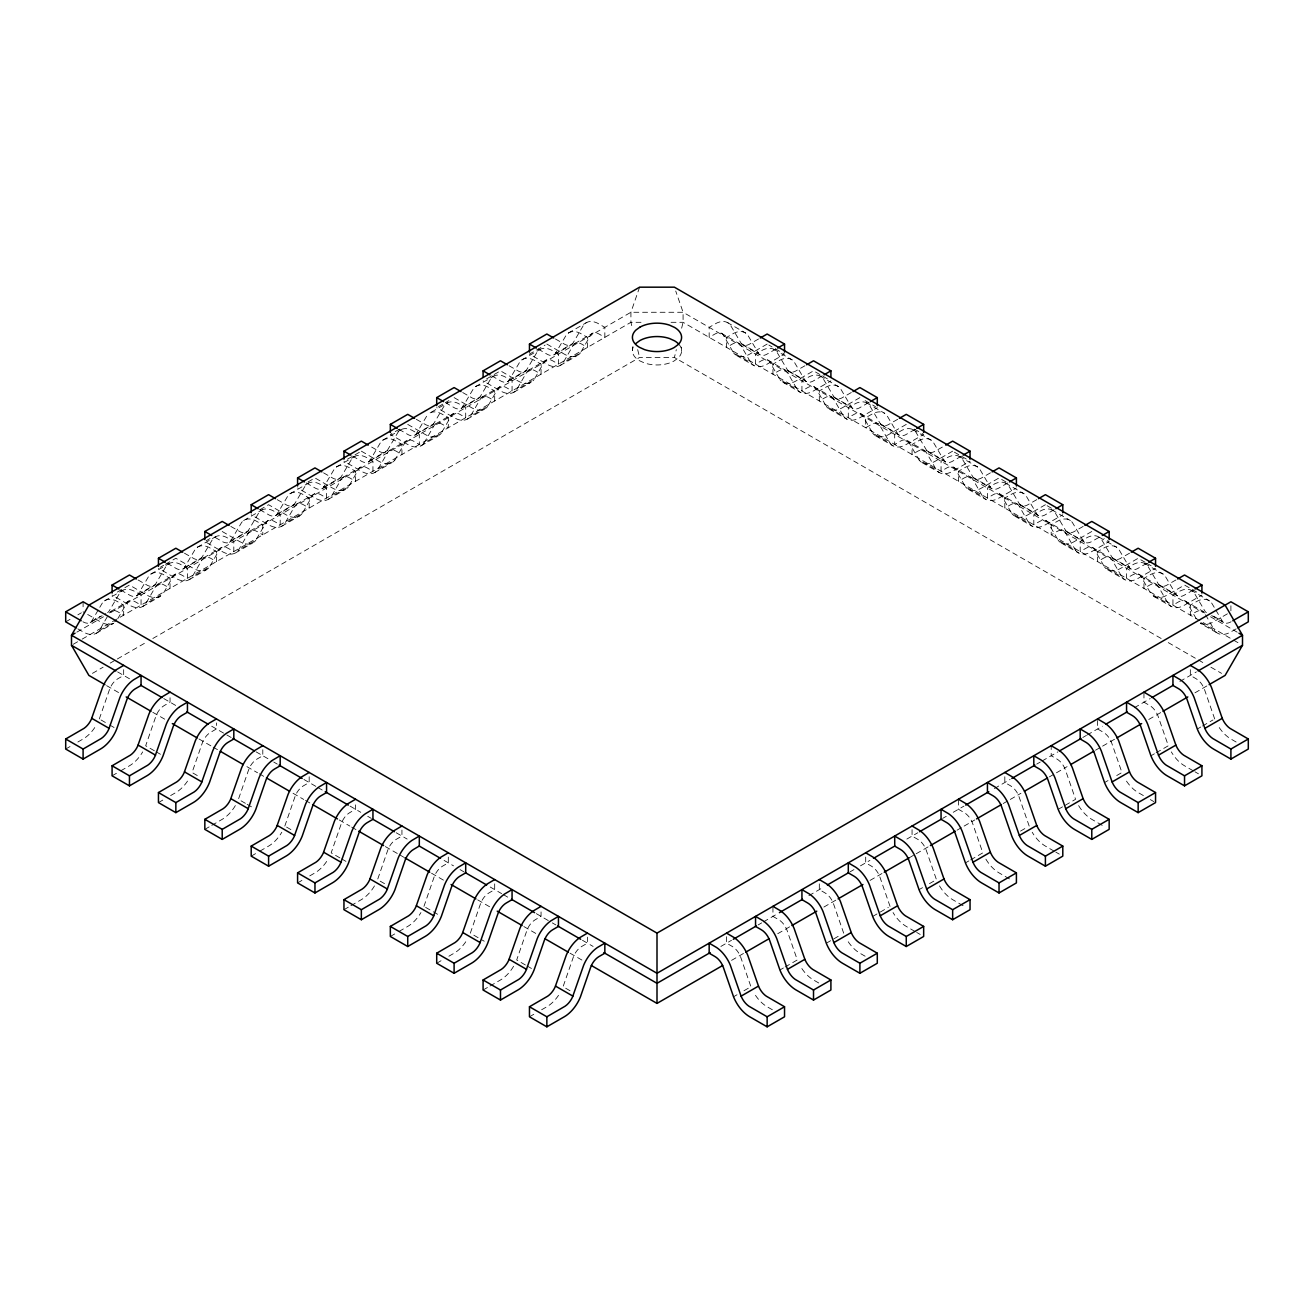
<?xml version="1.0" encoding="UTF-8"?>
<svg xmlns="http://www.w3.org/2000/svg" width="1314" height="1314" viewBox="0 0 1314 1314"><rect width="100%" height="100%" fill="white"/><g stroke="black" fill="none" stroke-linecap="round" stroke-linejoin="round"><path stroke-width="0.75" stroke-dasharray="5 3.75" d="M1161.149 638.489L674.394 357.457L676.316 349.639M681.638 328.172L683.083 322.308L683.083 312.272L675.725 291.035M99.306 718.972L109.489 689.587A13.271 7.654 -60 0 1 117.866 678.747L123.664 675.412L123.664 669.384M284.81 826.079L294.993 796.695A13.271 7.654 -60 0 1 303.386 785.854L309.184 782.503L309.184 776.492M423.946 906.397L434.113 877.013A13.271 7.654 -60 0 1 442.506 866.189L448.304 862.838L448.304 854.806M639.606 287.175L630.917 312.272L630.917 322.308L632.363 328.172M470.313 933.186L480.497 903.786A13.271 7.654 -60 0 1 488.89 892.962L494.688 889.611L494.688 883.583M82.897 621.752L83.965 622.31A14.339 8.278 60 0 0 91.339 621.719L98.78 609.039M99.782 607.298L102.508 602.765A25.574 14.766 60 0 1 116.207 600.892L123.664 605.13L123.664 615.166L117.866 611.815A13.271 7.654 60 0 0 109.489 612.965M77.871 628.88L83.094 631.903A26.658 15.39 60 0 0 99.306 630.589L108.471 614.722M117.718 618.795L126.883 602.912A13.271 7.654 60 0 1 135.26 601.779L141.058 605.13L141.058 595.078L133.601 590.857A25.574 14.766 60 0 0 119.903 592.713L108.734 611.683A14.339 8.278 60 0 1 107.584 612.554M120.674 590.002L130.349 595.538A14.339 8.278 60 0 0 137.707 594.946L148.893 575.975A25.574 14.766 60 0 1 162.591 574.119L170.048 578.341L170.048 588.393L164.25 585.042A13.271 7.654 60 0 0 155.857 586.192L145.673 603.816A26.658 15.39 60 0 1 129.462 605.13L112.084 595.078M138.069 579.967L147.726 585.502A14.339 8.278 60 0 0 155.101 584.894L166.287 565.94A25.574 14.766 60 0 1 179.969 564.084L187.442 568.305L187.442 578.341L181.644 575.006A13.271 7.654 60 0 0 173.251 576.14L163.067 593.78L145.673 603.816M167.059 563.23L176.717 568.765A14.339 8.278 60 0 0 184.091 568.174L195.26 549.203A25.574 14.766 60 0 1 208.959 547.347L216.416 551.568L216.416 561.62L210.634 558.269A13.271 7.654 60 0 0 202.241 559.403L192.058 577.043A26.658 15.39 60 0 1 175.846 578.341L158.452 568.305M184.453 553.194L194.111 558.713A14.339 8.278 60 0 0 201.485 558.122L212.654 539.167A25.574 14.766 60 0 1 226.353 537.295L233.81 541.532L233.81 551.568L228.012 548.234A13.271 7.654 60 0 0 219.635 549.367L209.452 567.007L192.058 577.043M215.151 537.459L223.101 541.992A14.339 8.278 60 0 0 230.459 541.384L241.645 522.43A25.574 14.766 60 0 1 255.343 520.574L262.8 524.795L262.8 534.831L257.002 531.497A13.271 7.654 60 0 0 248.609 532.63L238.425 550.27A26.658 15.39 60 0 1 222.214 551.568L204.836 541.532L210.043 538.526M230.821 526.421L240.478 531.94A14.339 8.278 60 0 0 247.853 531.349L259.039 512.394A25.574 14.766 60 0 1 272.721 510.522L280.194 514.76L280.194 524.795L274.396 521.444A13.271 7.654 60 0 0 266.003 522.594L255.819 540.235L238.425 550.27M259.811 509.684L269.469 515.203A14.339 8.278 60 0 0 276.843 514.612L288.012 495.657A25.574 14.766 60 0 1 301.711 493.785L309.184 498.022L309.184 508.058L303.386 504.724A13.271 7.654 60 0 0 294.993 505.857L284.81 523.498A26.658 15.39 60 0 1 268.598 524.795L251.204 514.76M277.205 499.649L286.863 505.167A14.339 8.278 60 0 0 294.237 504.576L305.406 485.622A25.574 14.766 60 0 1 319.105 483.749L326.562 487.987L326.562 498.022L320.764 494.672A13.271 7.654 60 0 0 312.387 495.821L302.204 513.462L284.81 523.498M306.178 482.911L315.853 488.43A14.339 8.278 60 0 0 323.228 487.839L334.397 468.884A25.574 14.766 60 0 1 348.095 467.012L355.552 471.25L355.552 481.285L349.754 477.935A13.271 7.654 60 0 0 341.361 479.084L331.177 496.725A26.658 15.39 60 0 1 314.966 498.022L297.588 487.987M323.572 472.859L333.247 478.395A14.339 8.278 60 0 0 340.605 477.803L351.791 458.849A25.574 14.766 60 0 1 365.489 456.976L372.946 461.214L372.946 471.25L367.148 467.899A13.271 7.654 60 0 0 358.755 469.049L348.571 486.673L331.177 496.725M352.563 456.139L362.221 461.657A14.339 8.278 60 0 0 369.595 461.066L380.764 442.112A25.574 14.766 60 0 1 394.463 440.239L401.936 444.477L401.936 454.513L396.138 451.162A13.271 7.654 60 0 0 387.745 452.312L377.561 469.952A26.658 15.39 60 0 1 361.35 471.25L343.956 461.214M371.665 447.089L379.615 451.622A14.339 8.278 60 0 0 386.989 451.031L398.158 432.06A25.574 14.766 60 0 1 411.857 430.204L419.314 434.425L419.314 444.477L413.516 441.126A13.271 7.654 60 0 0 405.139 442.276L394.956 459.9L377.561 469.952M398.93 429.349L408.605 434.885A14.339 8.278 60 0 0 415.98 434.293L427.149 415.339A25.574 14.766 60 0 1 428.085 414.288M416.324 419.314L425.999 424.849A14.339 8.278 60 0 0 433.357 424.258L444.543 405.287A25.574 14.766 60 0 1 458.241 403.431L465.698 407.652L465.698 417.704L459.9 414.353A13.271 7.654 60 0 0 451.507 415.487L441.323 433.127L423.946 443.163A26.658 15.39 60 0 1 407.734 444.477L390.34 434.425L402.511 427.411M423.946 443.163L434.113 425.539A13.271 7.654 60 0 1 442.506 424.389L448.304 427.74L448.304 417.704L440.847 413.467A25.574 14.766 60 0 0 429.152 413.434L447.729 402.708M445.315 402.577L454.973 408.112A14.339 8.278 60 0 0 462.347 407.521L473.516 388.55A25.574 14.766 60 0 1 487.215 386.694L494.688 390.915L494.688 400.967L488.89 397.616A13.271 7.654 60 0 0 480.497 398.766L470.313 416.39A26.658 15.39 60 0 1 454.102 417.704L436.708 407.652M462.709 392.541L472.367 398.06A14.339 8.278 60 0 0 479.741 397.469L490.91 378.514A25.574 14.766 60 0 1 504.609 376.642L512.066 380.879L512.066 390.915L506.284 387.581A13.271 7.654 60 0 0 497.891 388.714L487.708 406.355L470.313 416.39M491.682 375.804L501.357 381.339A14.339 8.278 60 0 0 508.732 380.748L519.901 361.777A25.574 14.766 60 0 1 533.599 359.921L541.056 364.142L541.056 374.194L535.258 370.844A13.271 7.654 60 0 0 526.865 371.977L516.698 389.617A26.658 15.39 60 0 1 500.486 390.915L483.092 380.879M509.076 365.768L518.751 371.287A14.339 8.278 60 0 0 526.109 370.696L537.295 351.741A25.574 14.766 60 0 1 550.993 349.869L558.45 354.107L558.45 364.142L552.652 360.792A13.271 7.654 60 0 0 544.259 361.941L534.075 379.582L516.698 389.617M538.067 349.031L547.724 354.55A14.339 8.278 60 0 0 555.099 353.959L566.285 335.004A25.574 14.766 60 0 1 579.967 333.132L587.44 337.37L587.44 347.405L581.642 344.071A13.271 7.654 60 0 0 573.249 345.204L563.065 362.845A26.658 15.39 60 0 1 546.854 364.142L529.46 354.107L545.113 345.073M555.461 338.996L565.119 344.514A14.339 8.278 60 0 0 572.493 343.923L583.662 324.969A25.574 14.766 60 0 1 597.361 323.096L604.834 327.334L604.834 337.37L599.036 334.019A13.271 7.654 60 0 0 590.643 335.169L580.459 352.809L563.065 362.845M65.7 621.851L70.923 618.845M77.871 614.837L81.353 612.817M117.291 592.072L129.462 585.042L146.856 595.078A26.658 15.39 60 0 0 163.067 593.78M160.193 567.303L163.675 565.299M165.416 564.297L175.846 558.269L193.24 568.305A26.658 15.39 60 0 0 209.452 567.007M259.909 509.733L268.598 504.724L285.992 514.76A26.658 15.39 60 0 0 302.204 513.462M308.018 481.959L314.966 477.935L332.36 487.987A26.658 15.39 60 0 0 348.571 486.673M347.438 459.194L359.609 452.164M438.449 406.65L448.879 400.622M486.574 378.875L500.486 370.844L517.864 380.879A26.658 15.39 60 0 0 534.075 379.582M104.529 600.859L123.089 590.134M150.896 574.07L169.473 563.361M197.281 547.297L215.841 536.588M243.648 520.525L262.225 509.816M290.033 493.752L308.609 483.026M336.4 466.979L354.977 456.254M382.785 440.206L401.361 429.481M475.537 386.645L494.113 375.935M521.904 359.872L540.481 349.163M568.289 333.099L586.865 322.373M91.75 621.226L100.439 616.2M138.118 594.454L155.512 584.418M184.502 567.681L201.896 557.629M230.87 540.908L248.264 530.856M277.254 514.119L294.648 504.083M323.638 487.346L341.016 477.311M370.006 460.573L387.4 450.538M416.39 433.801L433.768 423.765M462.758 407.028L480.152 396.992M509.142 380.255L526.52 370.203M555.51 353.482L572.904 343.43M90.206 622.59L105.859 613.556M136.574 595.817L153.968 585.781M182.958 569.044L200.352 559.008M229.326 542.271L246.72 532.236M275.71 515.499L293.104 505.447M322.078 488.726L339.472 478.674M368.462 461.937L385.856 451.901M414.83 435.164L432.224 425.128M461.214 408.391L478.608 398.356M507.582 381.618L524.976 371.583M553.966 354.846L571.36 344.81M110.951 611.338L128.953 600.958M157.319 584.566L175.337 574.169M203.703 557.793L221.705 547.396M250.087 531.02L268.089 520.623M296.455 504.248L314.457 493.85M342.839 477.475L360.841 467.078M389.207 450.686L407.209 440.305M435.591 423.913L453.593 413.532M481.959 397.14L499.961 386.743M528.343 370.367L546.345 359.97M574.711 343.595L592.713 333.198M76.82 632.165L103.461 616.792M110.573 612.685L630.917 312.272L683.083 312.272L1203.427 612.685M73.272 644.254L80.384 640.164M82.158 639.13L630.917 322.308L642.957 322.308M99.306 630.589L116.7 620.553M96.3 633.282L113.694 623.247A26.658 15.39 60 0 1 100.488 621.851L83.094 611.815M142.684 606.51L160.062 596.474M189.052 579.737L206.446 569.701M235.436 552.964L252.814 542.912M281.804 526.191L299.198 516.139M328.188 499.402L345.582 489.366M374.556 472.629L391.95 462.594M420.94 445.857L438.334 435.821M467.308 419.084L484.702 409.048M513.692 392.311L531.086 382.275M560.06 365.538L577.454 355.486M92.44 673.359L103.1 667.2M110.212 663.094L115.533 660.022M117.307 659.004L145.739 642.595M152.851 638.489L639.606 357.457L674.394 357.457M758.539 338.996L748.881 344.514A14.339 8.278 -60 0 1 741.507 343.923L730.338 324.969A25.574 14.766 -60 0 0 716.639 323.096L709.166 327.334L709.166 337.37L714.964 334.019A13.271 7.654 -60 0 1 723.357 335.169L733.541 352.809L750.935 362.845A26.658 15.39 -60 0 0 767.146 364.142L784.54 354.107L768.887 345.073M65.7 749.046L70.923 746.024M77.871 742.016L83.094 738.994A26.658 15.39 -60 0 0 96.3 725.131M767.146 344.071L749.752 354.107A26.658 15.39 -60 0 1 733.541 352.809M775.933 349.031L766.276 354.55A14.339 8.278 -60 0 1 758.901 353.959L747.715 335.004A25.574 14.766 -60 0 0 734.033 333.132L726.56 337.37L726.56 347.405L732.358 344.071A13.271 7.654 -60 0 1 740.751 345.204L750.935 362.845M804.924 365.768L795.249 371.287A14.339 8.278 -60 0 1 787.891 370.696L776.705 351.741A25.574 14.766 -60 0 0 763.007 349.869L755.55 354.107L755.55 364.142L761.348 360.792A13.271 7.654 -60 0 1 769.741 361.941L779.925 379.582L797.302 389.617A26.658 15.39 -60 0 0 813.514 390.915L830.908 380.879M112.084 775.818L119.032 771.794M120.773 770.792L129.462 765.783A26.658 15.39 -60 0 0 142.684 751.904M822.318 375.804L812.643 381.339A14.339 8.278 -60 0 1 805.268 380.748L794.099 361.777A25.574 14.766 -60 0 0 780.401 359.921L772.944 364.142L772.944 374.194L778.742 370.844A13.271 7.654 -60 0 1 787.135 371.977L797.302 389.617M851.291 392.541L841.633 398.06A14.339 8.278 -60 0 1 834.259 397.469L823.09 378.514A25.574 14.766 -60 0 0 809.391 376.642L801.934 380.879L801.934 390.915L807.716 387.581A13.271 7.654 -60 0 1 816.109 388.714L826.292 406.355L843.687 416.39A26.658 15.39 -60 0 0 859.898 417.704L877.292 407.652M158.452 802.591L163.675 799.585M170.623 795.561L175.846 792.556A26.658 15.39 -60 0 0 189.052 778.676M859.898 397.616L842.504 407.652A26.658 15.39 -60 0 1 826.292 406.355M868.685 402.577L859.028 408.112A14.339 8.278 -60 0 1 851.653 407.521L840.484 388.55A25.574 14.766 -60 0 0 826.785 386.694L819.312 390.915L819.312 400.967L825.11 397.616A13.271 7.654 -60 0 1 833.503 398.766L843.687 416.39M897.676 419.314L888.001 424.849A14.339 8.278 -60 0 1 880.643 424.258L869.457 405.287A25.574 14.766 -60 0 0 855.759 403.431L848.302 407.652L848.302 417.704L854.1 414.353A13.271 7.654 -60 0 1 862.493 415.487L872.677 433.127L890.054 443.163A26.658 15.39 -60 0 0 906.266 444.477L923.66 434.425L911.489 427.411M204.836 829.364L210.043 826.358M211.784 825.356L222.214 819.328A26.658 15.39 -60 0 0 235.436 805.466M906.266 424.389L888.888 434.425A26.658 15.39 -60 0 1 872.677 433.127M915.07 429.349L905.395 434.885A14.339 8.278 -60 0 1 898.02 434.293L886.851 415.339A25.574 14.766 -60 0 0 885.915 414.288M942.335 447.089L934.385 451.622A14.339 8.278 -60 0 1 927.011 451.031L915.842 432.06A25.574 14.766 -60 0 0 902.143 430.204L894.686 434.425L894.686 444.477L900.484 441.126A13.271 7.654 -60 0 1 908.861 442.276L919.044 459.9L936.439 469.952A26.658 15.39 -60 0 0 952.65 471.25L970.044 461.214M251.204 856.137L258.168 852.129M259.909 851.127L268.598 846.101A26.658 15.39 -60 0 0 281.804 832.238M952.65 451.162L935.256 461.214A26.658 15.39 -60 0 1 919.044 459.9M961.437 456.139L951.779 461.657A14.339 8.278 -60 0 1 944.405 461.066L933.236 442.112A25.574 14.766 -60 0 0 919.537 440.239L912.064 444.477L912.064 454.513L917.862 451.162A13.271 7.654 -60 0 1 926.255 452.312L936.439 469.952M990.428 472.859L980.753 478.395A14.339 8.278 -60 0 1 973.395 477.803L962.209 458.849A25.574 14.766 -60 0 0 948.511 456.976L941.054 461.214L941.054 471.25L946.852 467.899A13.271 7.654 -60 0 1 955.245 469.049L965.429 486.673L982.823 496.725A26.658 15.39 -60 0 0 999.034 498.022L1016.412 487.987M297.588 882.909L302.795 879.904M309.759 875.896L314.966 872.874A26.658 15.39 -60 0 0 328.188 859.011M1007.822 482.911L998.147 488.43A14.339 8.278 -60 0 1 990.772 487.839L979.603 468.884A25.574 14.766 -60 0 0 965.905 467.012L958.448 471.25L958.448 481.285L964.246 477.935A13.271 7.654 -60 0 1 972.639 479.084L982.823 496.725M1036.795 499.649L1027.137 505.167A14.339 8.278 -60 0 1 1019.763 504.576L1008.594 485.622A25.574 14.766 -60 0 0 994.895 483.749L987.438 487.987L987.438 498.022L993.236 494.672A13.271 7.654 -60 0 1 1001.613 495.821L1011.796 513.462L1029.191 523.498A26.658 15.39 -60 0 0 1045.402 524.795L1062.796 514.76M343.956 909.699L349.179 906.676M350.92 905.674L361.35 899.647A26.658 15.39 -60 0 0 374.556 885.784M1045.402 504.724L1028.008 514.76A26.658 15.39 -60 0 1 1011.796 513.462M1054.189 509.684L1044.531 515.203A14.339 8.278 -60 0 1 1037.157 514.612L1025.988 495.657A25.574 14.766 -60 0 0 1012.289 493.785L1004.816 498.022L1004.816 508.058L1010.614 504.724A13.271 7.654 -60 0 1 1019.007 505.857L1029.191 523.498M1083.179 526.421L1073.522 531.94A14.339 8.278 -60 0 1 1066.147 531.349L1054.961 512.394A25.574 14.766 -60 0 0 1041.279 510.522L1033.806 514.76L1033.806 524.795L1039.604 521.444A13.271 7.654 -60 0 1 1047.997 522.594L1058.181 540.235L1075.575 550.27A26.658 15.39 -60 0 0 1091.786 551.568L1109.164 541.532L1103.957 538.526M390.34 936.471L397.288 932.447M399.029 931.445L407.734 926.419A26.658 15.39 -60 0 0 420.94 912.557M1091.786 531.497L1074.392 541.532A26.658 15.39 -60 0 1 1058.181 540.235M1098.849 537.459L1090.899 541.992A14.339 8.278 -60 0 1 1083.541 541.384L1072.355 522.43A25.574 14.766 -60 0 0 1058.657 520.574L1051.2 524.795L1051.2 534.831L1056.998 531.497A13.271 7.654 -60 0 1 1065.391 532.63L1075.575 550.27M1129.547 553.194L1119.889 558.713A14.339 8.278 -60 0 1 1112.515 558.122L1101.346 539.167A25.574 14.766 -60 0 0 1087.647 537.295L1080.19 541.532L1080.19 551.568L1085.988 548.234A13.271 7.654 -60 0 1 1094.365 549.367L1104.548 567.007L1121.942 577.043A26.658 15.39 -60 0 0 1138.154 578.341L1155.548 568.305M436.708 963.244L441.931 960.222M448.879 956.214L454.102 953.208A26.658 15.39 -60 0 0 467.308 939.329M1146.941 563.23L1137.283 568.765A14.339 8.278 -60 0 1 1129.909 568.174L1118.74 549.203A25.574 14.766 -60 0 0 1105.041 547.347L1097.584 551.568L1097.584 561.62L1103.366 558.269A13.271 7.654 -60 0 1 1111.759 559.403L1121.942 577.043M1175.931 579.967L1166.274 585.502A14.339 8.278 -60 0 1 1158.899 584.894L1147.713 565.94A25.574 14.766 -60 0 0 1134.031 564.084L1126.558 568.305L1126.558 578.341L1132.356 575.006A13.271 7.654 -60 0 1 1140.749 576.14L1150.933 593.78L1168.327 603.816A26.658 15.39 -60 0 0 1184.538 605.13L1201.916 595.078M483.092 990.017L488.299 987.011M490.04 986.009L500.486 979.981A26.658 15.39 -60 0 0 513.692 966.102M1193.326 590.002L1183.651 595.538A14.339 8.278 -60 0 1 1176.293 594.946L1165.107 575.975A25.574 14.766 -60 0 0 1151.409 574.119L1143.952 578.341L1143.952 588.393L1149.75 585.042A13.271 7.654 -60 0 1 1158.143 586.192L1168.327 603.816M529.46 1016.79L534.683 1013.784M541.631 1009.76L546.854 1006.754A26.658 15.39 -60 0 0 560.06 992.891M1227.424 613.819L1213.512 621.851A26.658 15.39 -60 0 1 1200.306 623.247L1217.7 633.282M1236.129 628.88L1230.906 631.903A26.658 15.39 -60 0 1 1214.694 630.589L1200.782 622.557M720.877 946.441L731.52 940.298M758.129 924.941L761.677 922.888M763.45 921.87L777.642 913.673M808.882 895.639L823.779 887.032M850.043 871.872L853.936 869.622M860.473 865.844L869.917 860.407M906.857 839.071L917.813 832.748M942.647 818.408L946.277 816.306M953.225 812.298L963.95 806.106M994.386 788.531L1010.072 779.481M1036.697 764.107L1040.245 762.054M1042.018 761.036L1057.984 751.822M1082.818 737.483L1086.366 735.429M1087.138 734.986L1102.331 726.215M1134.278 707.77L1150.243 698.555M1179.89 681.44L1196.381 671.914M731.569 960.353L743.987 953.176M777.724 933.712L790.157 926.534M823.878 907.054L836.312 899.876M870.049 880.413L882.466 873.235M909.107 857.861L914.429 854.773M916.203 853.755L928.637 846.577M957.035 830.185L962.357 827.114M964.131 826.079L974.791 819.936M1003.19 803.527L1008.511 800.456M1010.302 799.438L1020.945 793.278M1049.36 776.886L1054.682 773.815M1056.456 772.78L1067.099 766.637M1095.515 750.228L1100.836 747.157M1102.61 746.138L1115.044 738.961M1148.764 719.481L1161.198 712.303M1194.935 692.839L1207.352 685.662M733.541 996.768L737.023 994.764M743.97 990.74L750.935 986.732L740.751 957.331A13.271 7.654 60 0 0 732.358 946.507L726.56 943.156L726.56 933.121M779.925 969.995L783.39 967.991M785.131 966.989L797.302 959.959L787.135 930.558A13.271 7.654 60 0 0 778.742 919.734L772.944 916.384L772.944 906.348M826.292 943.222L840.204 935.19M872.677 916.449L888.33 907.416M919.044 889.677L922.527 887.656M929.474 883.649L936.439 879.624L926.255 850.24A13.271 7.654 60 0 0 917.862 839.4L912.064 836.065L912.064 826.013M965.429 862.887L968.894 860.884M970.635 859.882L982.823 852.852L972.639 823.467A13.271 7.654 60 0 0 964.246 812.627L958.448 809.276L958.448 799.241M1020.502 831.105L1027.449 827.081M1058.181 809.342L1063.387 806.336M1065.128 805.334L1075.575 799.306L1065.391 769.905A13.271 7.654 60 0 0 1056.998 759.081L1051.2 755.731L1051.2 745.695M1104.548 782.569L1108.031 780.565M1116.719 775.539L1121.942 772.533L1111.759 743.133A13.271 7.654 60 0 0 1103.366 732.309L1097.584 728.958L1097.584 718.922M1150.933 755.796L1154.415 753.793M1156.139 752.774L1168.327 745.761L1158.143 716.36A13.271 7.654 60 0 0 1149.75 705.536L1143.952 702.185L1143.952 692.149M1197.3 729.024L1200.782 727.003M1202.524 726.001L1212.953 719.973M1231.103 621.752L1230.035 622.31A14.339 8.278 -60 0 1 1222.661 621.719L1215.22 609.039M671.043 322.308L683.083 322.308L1231.842 639.13M827.426 378.875L813.514 370.844L796.136 380.879A26.658 15.39 -60 0 1 779.925 379.582M865.121 400.622L875.551 406.65M954.391 452.164L966.562 459.194M1005.982 481.959L999.034 477.935L981.64 487.987A26.658 15.39 -60 0 1 965.429 486.673M1047.143 505.726L1054.091 509.733M1145.118 562.277L1138.154 558.269L1120.76 568.305A26.658 15.39 -60 0 1 1104.548 567.007M1146.859 563.295L1153.807 567.303M1196.709 592.072L1184.538 585.042L1167.144 595.078A26.658 15.39 -60 0 1 1150.933 593.78M727.135 322.373L745.711 333.099M773.519 349.163L792.096 359.872M819.887 375.935L838.463 386.645M866.271 402.708L884.848 413.434A25.574 14.766 -60 0 0 873.153 413.467L865.696 417.704L865.696 427.74L871.494 424.389A13.271 7.654 -60 0 1 879.887 425.539L890.054 443.163M912.639 429.481L931.215 440.206M959.023 456.254L977.6 466.979M1005.391 483.026L1023.967 493.752M1051.775 509.816L1070.352 520.525M1099.325 537.262L1116.719 547.297M1144.527 563.361L1163.104 574.07M1190.911 590.134L1209.471 600.859M741.096 343.43L758.49 353.482M787.48 370.203L804.858 380.255M833.848 396.992L851.242 407.028M880.232 423.765L897.61 433.801M926.6 450.538L943.994 460.573M972.984 477.311L990.362 487.346M1019.352 504.083L1036.746 514.119M1065.736 530.856L1083.13 540.908M1112.104 557.629L1129.498 567.681M1158.488 584.418L1175.882 594.454M1213.561 616.2L1222.25 621.226M742.64 344.81L760.034 354.846M789.024 371.583L806.418 381.618M835.392 398.356L852.786 408.391M881.776 425.128L899.17 435.164M928.144 451.901L945.538 461.937M974.528 478.674L991.922 488.726M1020.896 505.447L1038.29 515.499M1067.28 532.236L1084.674 542.271M1113.648 559.008L1131.042 569.044M1160.032 585.781L1177.426 595.817M1211.623 615.56L1223.794 622.59M721.287 333.198L739.289 343.595M767.655 359.97L785.657 370.367M814.039 386.743L832.041 397.14M860.407 413.532L878.409 423.913M906.791 440.305L924.793 450.686M953.159 467.078L971.161 477.475M999.543 493.85L1017.545 504.248M1045.911 520.623L1063.913 531.02M1092.295 547.396L1110.297 557.793M1138.663 574.169L1156.681 584.566M1185.047 600.958L1203.049 611.338M1210.539 616.792L1237.18 632.165M1233.616 640.164L1240.728 644.254M736.546 355.486L753.94 365.538M782.914 382.275L800.308 392.311M829.298 409.048L846.692 419.084M875.666 435.821L893.06 445.857M922.05 462.594L939.444 472.629M968.418 489.366L985.812 499.402M1014.802 516.139L1032.196 526.191M1061.186 542.912L1078.564 552.964M1107.554 569.701L1124.948 579.737M1153.938 596.474L1171.316 606.51M1168.261 642.595L1196.693 659.004M1198.467 660.022L1203.788 663.094M1210.9 667.2L1221.56 673.359M546.854 344.071L564.248 354.107A26.658 15.39 60 0 0 580.459 352.809M1236.129 742.016L1230.906 738.994A26.658 15.39 60 0 1 1217.7 725.131M1193.227 770.792L1184.538 765.783A26.658 15.39 60 0 1 1171.316 751.904M1194.968 771.794L1198.45 773.815M454.102 397.616L471.496 407.652A26.658 15.39 60 0 0 487.708 406.355M1143.377 795.561L1138.154 792.556A26.658 15.39 60 0 1 1124.948 778.676M1150.325 799.585L1153.807 801.589M407.734 424.389L425.112 434.425A26.658 15.39 60 0 0 441.323 433.127M1102.216 825.356L1091.786 819.328A26.658 15.39 60 0 1 1078.564 805.466M361.35 451.162L378.744 461.214A26.658 15.39 60 0 0 394.956 459.9M1054.091 851.127L1045.402 846.101A26.658 15.39 60 0 1 1032.196 832.238M1055.832 852.129L1059.314 854.133M1009.464 878.902L999.034 872.874A26.658 15.39 60 0 1 985.812 859.011M963.08 905.674L952.65 899.647A26.658 15.39 60 0 1 939.444 885.784M222.214 531.497L239.608 541.532A26.658 15.39 60 0 0 255.819 540.235M914.971 931.445L906.266 926.419A26.658 15.39 60 0 1 893.06 912.557M916.712 932.447L920.194 934.451M865.121 956.214L859.898 953.208A26.658 15.39 60 0 1 846.692 939.329M818.737 982.987L813.514 979.981A26.658 15.39 60 0 1 800.308 966.102M772.369 1009.76L767.146 1006.754A26.658 15.39 60 0 1 753.94 992.891M117.619 671.914L130.053 679.092M163.757 698.555L179.722 707.77M211.669 726.215L231.182 737.483M256.016 751.822L271.982 761.036M273.755 762.054L277.303 764.107M303.928 779.481L316.132 786.528M317.873 787.529L323.096 790.535M350.05 806.106L360.775 812.298M367.723 816.306L371.353 818.408M396.187 832.748L407.143 839.071M444.083 860.407L453.527 865.844M460.064 869.622L463.957 871.872M490.221 887.032L501.636 893.619M503.377 894.637L508.6 897.643M536.358 913.673L550.55 921.87M552.323 922.888L555.871 924.941M582.48 940.298L593.123 946.441M106.648 685.662L119.065 692.839M152.802 712.303L165.236 719.481M198.956 738.961L211.39 746.138M213.164 747.157L218.485 750.228M246.901 766.637L257.544 772.78M259.318 773.815L264.656 776.886M293.055 793.278L303.698 799.438M305.489 800.456L310.81 803.527M339.209 819.936L349.869 826.079M351.643 827.114L356.965 830.185M385.38 846.577L397.797 853.755M399.571 854.773L404.893 857.861M431.534 873.235L443.951 880.413M477.688 899.876L490.122 907.054M523.843 926.534L536.276 933.712M570.013 953.176L582.431 960.353M101.047 719.973L107.994 723.998M109.735 725L114.959 728.022M154.379 750.77L145.673 745.761L155.857 716.36A13.271 7.654 -60 0 1 164.25 705.536L170.048 702.185L170.048 696.157M156.12 751.772L161.326 754.794M197.281 775.539L192.058 772.533L202.241 743.133A13.271 7.654 -60 0 1 210.634 732.309L216.416 728.958L216.416 722.93M245.39 803.314L238.425 799.306L248.609 769.905A13.271 7.654 -60 0 1 257.002 759.081L262.8 755.731L262.8 749.703M247.131 804.316L252.337 807.338M286.551 827.081L293.498 831.105M339.883 857.878L331.177 852.852L341.361 823.467A13.271 7.654 -60 0 1 349.754 812.627L355.552 809.276L355.552 803.265M341.624 858.88L346.83 861.885M384.526 883.649L377.561 879.624L387.745 850.24A13.271 7.654 -60 0 1 396.138 839.4L401.936 836.065L401.936 830.037M425.67 907.416L437.858 914.429M473.796 935.19L484.225 941.218M525.386 964.969L516.698 959.959L526.865 930.558A13.271 7.654 -60 0 1 535.258 919.734L541.056 916.384L541.056 910.356M527.128 965.971L532.351 968.993M570.03 990.74L563.065 986.732L573.249 957.331A13.271 7.654 -60 0 1 581.642 946.507L587.44 943.156L587.44 937.128M1214.218 607.298L1211.492 602.765A25.574 14.766 -60 0 0 1197.793 600.892L1190.336 605.13L1190.336 615.166L1196.134 611.815A13.271 7.654 -60 0 1 1204.511 612.965M1205.529 614.722L1214.694 630.589M1196.282 618.795L1187.117 602.912A13.271 7.654 -60 0 0 1178.74 601.779L1172.942 605.13L1172.942 595.078L1180.399 590.857A25.574 14.766 -60 0 1 1194.098 592.713L1205.266 611.683A14.339 8.278 -60 0 0 1206.416 612.554M1214.694 718.972L1204.511 689.587A13.271 7.654 60 0 0 1196.134 678.747L1190.336 675.412L1190.336 665.36M1029.191 826.079L1019.007 796.695A13.271 7.654 60 0 0 1010.614 785.854L1004.816 782.503L1004.816 772.468M890.054 906.397L879.887 877.013A13.271 7.654 60 0 0 871.494 866.189L865.696 862.838L865.696 852.786M843.687 933.186L833.503 903.786A13.271 7.654 60 0 0 825.11 892.962L819.312 889.611L819.312 879.575M637.684 349.639L639.606 357.457M1230.906 605.787L1230.906 611.815M681.588 347.093L681.588 350.92M632.412 346.781L632.412 350.608M83.094 601.779L83.094 609.811M678.435 343.792A24.588 14.208 0 0 1 678.172 357.999L674.197 360.907A24.588 14.208 0 0 1 644.468 362.976L639.425 360.693A24.588 14.208 0 0 1 633.315 346.929"/><path stroke-width="1.5" d="M65.7 738.994L83.094 749.046L101.359 738.435A14.339 8.278 -60 0 0 108.734 729.336L119.903 697.471A25.574 14.766 -60 0 1 133.601 679.798L141.058 675.412L141.058 685.448L135.26 688.799A13.271 7.654 -60 0 0 126.883 699.623L116.7 729.024A26.658 15.39 -60 0 1 100.488 749.046L83.094 759.081L65.7 749.046L65.7 738.994L83.965 728.399A14.339 8.278 -60 0 0 91.339 719.3L102.508 687.436A25.574 14.766 -60 0 1 116.207 669.762L123.664 665.36M112.084 765.783L129.462 775.818L147.726 765.224A14.339 8.278 -60 0 0 155.101 756.108L166.287 724.244A25.574 14.766 -60 0 1 179.969 706.571L187.442 702.185L187.442 712.221L181.644 715.572A13.271 7.654 -60 0 0 173.251 726.396L163.067 755.796A26.658 15.39 -60 0 1 146.856 775.818L129.462 785.854L112.084 775.818L112.084 765.783L130.349 755.172A14.339 8.278 -60 0 0 137.707 746.073L148.893 714.208A25.574 14.766 -60 0 1 162.591 696.535L170.048 692.149M158.452 792.556L175.846 802.591L194.111 791.997A14.339 8.278 -60 0 0 201.485 782.881L212.654 751.033A25.574 14.766 -60 0 1 226.353 733.343L233.81 728.958L233.81 738.994L228.012 742.344A13.271 7.654 -60 0 0 219.635 753.185L209.452 782.569A26.658 15.39 -60 0 1 193.24 802.591L175.846 812.627L158.452 802.591L158.452 792.556L176.717 781.945A14.339 8.278 -60 0 0 184.091 772.846L195.26 740.981A25.574 14.766 -60 0 1 208.959 723.308L216.416 718.922M204.836 819.328L222.214 829.364L240.478 818.77A14.339 8.278 -60 0 0 247.853 809.67L259.039 777.806A25.574 14.766 -60 0 1 272.721 760.116L280.194 755.731L280.194 765.766L274.396 769.117A13.271 7.654 -60 0 0 266.003 779.958L255.819 809.342A26.658 15.39 -60 0 1 239.608 829.364L222.214 839.4L204.836 829.364L204.836 819.328L223.101 808.734A14.339 8.278 -60 0 0 230.459 799.618L241.645 767.754A25.574 14.766 -60 0 1 255.343 750.08L262.8 745.695M251.204 846.101L268.598 856.137L286.863 845.543A14.339 8.278 -60 0 0 294.237 836.443L305.406 804.579A25.574 14.766 -60 0 1 319.105 786.889L326.562 782.503L326.562 792.556L320.764 795.89A13.271 7.654 -60 0 0 312.387 806.73L302.204 836.115A26.658 15.39 -60 0 1 285.992 856.137L268.598 866.189L251.204 856.137L251.204 846.101L269.469 835.507A14.339 8.278 -60 0 0 276.843 826.391L288.012 794.543A25.574 14.766 -60 0 1 301.711 776.853L309.184 772.468M297.588 872.874L314.966 882.909L333.247 872.315A14.339 8.278 -60 0 0 340.605 863.216L351.791 831.351A25.574 14.766 -60 0 1 365.489 813.678L372.946 809.276L372.946 819.328L367.148 822.679A13.271 7.654 -60 0 0 358.755 833.503L348.571 862.887A26.658 15.39 -60 0 1 332.36 882.909L314.966 892.962L297.588 882.909L297.588 872.874L315.853 862.28A14.339 8.278 -60 0 0 323.228 853.164L334.397 821.316A25.574 14.766 -60 0 1 348.095 803.626L355.552 799.241M440.535 858.354L419.248 846.052L413.516 849.452A13.271 7.654 -60 0 0 405.139 860.276L394.956 889.677A26.658 15.39 -60 0 1 378.744 909.699L361.35 919.734L343.956 909.699L343.956 899.647L362.221 889.052A14.339 8.278 -60 0 0 369.595 879.953L380.764 848.088A25.574 14.766 -60 0 1 394.463 830.399L401.936 826.013M343.956 899.647L361.35 909.699L379.615 899.088A14.339 8.278 -60 0 0 386.989 889.989L398.158 858.124A25.574 14.766 -60 0 1 411.857 840.451L419.314 836.065L419.314 846.101M390.34 926.419L407.734 936.471L425.999 925.861A14.339 8.278 -60 0 0 433.357 916.761L444.543 884.897A25.574 14.766 -60 0 1 458.241 867.224L465.698 862.838L465.698 872.874L459.9 876.224A13.271 7.654 -60 0 0 451.507 887.049L441.323 916.449A26.658 15.39 -60 0 1 425.112 936.471L407.734 946.507L390.34 936.471L390.34 926.419L408.605 915.825A14.339 8.278 -60 0 0 415.98 906.726L427.149 874.861A25.574 14.766 -60 0 1 440.847 857.188L448.304 852.786M436.708 953.208L454.102 963.244L472.367 952.65A14.339 8.278 -60 0 0 479.741 943.534L490.91 911.67A25.574 14.766 -60 0 1 504.609 893.996L512.066 889.611L512.066 899.647L506.284 902.997A13.271 7.654 -60 0 0 497.891 913.821L487.708 943.222A26.658 15.39 -60 0 1 471.496 963.244L454.102 973.28L436.708 963.244L436.708 953.208L454.973 942.598A14.339 8.278 -60 0 0 462.347 933.498L473.516 901.634A25.574 14.766 -60 0 1 487.215 883.961L494.688 879.575M483.092 979.981L500.486 990.017L518.751 979.423A14.339 8.278 -60 0 0 526.109 970.307L537.295 938.459A25.574 14.766 -60 0 1 550.993 920.769L558.45 916.384L558.45 926.419L552.652 929.77A13.271 7.654 -60 0 0 544.259 940.61L534.075 969.995A26.658 15.39 -60 0 1 517.864 990.017L500.486 1000.053L483.092 990.017L483.092 979.981L501.357 969.371A14.339 8.278 -60 0 0 508.732 960.271L519.901 928.407A25.574 14.766 -60 0 1 533.599 910.733L541.056 906.348M529.46 1006.754L546.854 1016.79L565.119 1006.196A14.339 8.278 -60 0 0 572.493 997.096L583.662 965.232A25.574 14.766 -60 0 1 597.361 947.542L604.834 943.156L604.834 953.208L599.036 956.543A13.271 7.654 -60 0 0 590.643 967.383L580.459 996.768A26.658 15.39 -60 0 1 564.248 1016.79L546.854 1026.825L529.46 1016.79L529.46 1006.754L547.724 996.16A14.339 8.278 -60 0 0 555.099 987.044L566.285 955.179A25.574 14.766 -60 0 1 579.967 937.506L587.44 933.121M104.874 684.627L88.892 675.412L71.498 645.289L71.498 635.237L88.892 605.13L639.606 287.175L674.394 287.175L1225.108 605.13L1242.502 635.237L1242.502 645.289L1225.108 675.412L1209.126 684.627M635.828 343.529L639.803 340.605A24.588 14.208 0 0 1 669.532 338.536L674.575 340.835A24.588 14.208 0 0 1 678.435 343.792M76.13 627.878L65.7 621.851L65.7 611.815L83.094 601.779L657 933.121L1230.906 601.779L1248.3 611.815L1248.3 621.851L1237.87 627.878M112.084 593.074L112.084 585.042L129.462 575.006L136.344 578.981M158.452 566.301L158.452 558.269L175.846 548.234L182.728 552.192M204.836 539.528L204.836 531.497L222.214 521.444L229.096 525.419M251.204 512.756L251.204 504.724L268.598 494.672L275.48 498.647M297.588 485.966L297.588 477.935L314.966 467.899L321.848 471.874M343.956 459.194L343.956 451.162L361.35 441.126L368.232 445.101M390.34 432.421L390.34 424.389L407.734 414.353L414.6 418.328M436.708 405.648L436.708 397.616L454.102 387.581L460.984 391.556M483.092 376.872L483.092 370.844L500.486 360.792L507.368 364.766M529.46 352.103L529.46 344.071L546.854 334.019L553.736 337.994M75.046 633.2L71.498 635.237L657 973.28L1242.502 635.237L1238.954 633.2M760.264 337.994L767.146 334.019L784.54 344.071L784.54 352.103M777.658 348.046L784.54 344.071M806.632 364.766L813.514 360.792L830.908 370.844L830.908 376.872M824.026 374.818L830.908 370.844M853.016 391.556L859.898 387.581L877.292 397.616L877.292 405.648M870.41 401.591L877.292 397.616M899.4 418.328L906.266 414.353L923.66 424.389L923.66 432.421M916.778 428.364L923.66 424.389M945.768 445.101L952.65 441.126L970.044 451.162L970.044 459.194M963.162 455.137L970.044 451.162M992.152 471.874L999.034 467.899L1016.412 477.935L1016.412 485.966M1009.53 481.909L1016.412 477.935M1038.52 498.647L1045.402 494.672L1062.796 504.724L1062.796 512.756M1055.914 508.682L1062.796 504.724M1084.904 525.419L1091.786 521.444L1109.164 531.497L1109.164 539.528M1102.282 535.471L1109.164 531.497M1131.272 552.192L1138.154 548.234L1155.548 558.269L1155.548 566.301M1148.666 562.244L1155.548 558.269M1177.656 578.981L1184.538 575.006L1201.916 585.042L1201.916 593.074M1195.05 589.017L1201.916 585.042M1232.811 620.75L1248.3 611.815M710.233 952.584L657 983.315L603.767 952.584M733.294 939.28L756.355 925.959M779.416 912.639L802.493 899.318M827.327 884.979L848.614 872.693M873.465 858.354L894.752 846.052L894.686 836.065L902.143 840.451A25.574 14.766 60 0 1 915.842 858.124L927.011 889.989A14.339 8.278 60 0 0 934.385 899.088L952.65 909.699L970.044 899.647L970.044 909.699L952.65 919.734L935.256 909.699A26.658 15.39 60 0 1 919.044 889.677L908.861 860.276A13.271 7.654 60 0 0 900.484 849.452L894.686 846.101M919.586 831.713L940.873 819.427M965.724 805.088L988.785 791.767M1011.846 778.446L1034.923 765.142M1059.757 750.787L1081.044 738.501M1105.879 724.162L1127.182 711.876M1152.017 697.52L1173.303 685.235M1198.154 670.896L1242.502 645.289M591.316 965.478L657 1003.403L722.684 965.478M745.761 952.157L768.854 938.837M791.931 925.499L816.782 911.16M838.086 898.858L862.937 884.503M884.24 872.2L909.107 857.861M930.411 845.559L955.262 831.204M976.565 818.901L1001.416 804.562M1024.493 791.225L1047.57 777.904M1070.664 764.584L1093.741 751.263M1116.818 737.926L1141.669 723.587M1162.972 711.285L1187.823 696.929M741.096 996.127L730.338 965.232A25.574 14.766 60 0 0 716.639 947.542L709.166 943.156L709.166 953.208L714.964 956.543A13.271 7.654 60 0 1 723.357 967.383L733.541 996.768A26.658 15.39 60 0 0 749.752 1016.79L767.146 1026.825L784.54 1016.79L784.54 1006.754L767.146 1016.79L748.881 1006.196A14.339 8.278 60 0 1 741.507 997.096L741.096 996.127L758.49 986.091L747.715 955.179A25.574 14.766 60 0 0 734.033 937.506L726.56 933.121M787.48 969.354L776.705 938.459A25.574 14.766 60 0 0 763.007 920.769L755.55 916.384L755.55 926.419L761.348 929.77A13.271 7.654 60 0 1 769.741 940.61L779.925 969.995A26.658 15.39 60 0 0 796.136 990.017L813.514 1000.053L830.908 990.017L830.908 979.981L813.514 990.017L795.249 979.423A14.339 8.278 60 0 1 787.891 970.307L787.48 969.354L804.858 959.302L794.099 928.407A25.574 14.766 60 0 0 780.401 910.733L772.944 906.348M833.848 942.581L823.09 911.67A25.574 14.766 60 0 0 809.391 893.996L801.934 889.611L801.934 899.647L807.716 902.997A13.271 7.654 60 0 1 816.109 913.821L826.292 943.222A26.658 15.39 60 0 0 842.504 963.244L859.898 973.28L877.292 963.244L877.292 953.208L859.898 963.244L841.633 952.65A14.339 8.278 60 0 1 834.259 943.534L833.848 942.581L851.242 932.529L840.484 901.634A25.574 14.766 60 0 0 826.785 883.961L819.312 879.575M880.232 915.792L869.457 884.897A25.574 14.766 60 0 0 855.759 867.224L848.302 862.838L848.302 872.874L854.1 876.224A13.271 7.654 60 0 1 862.493 887.049L872.677 916.449A26.658 15.39 60 0 0 888.888 936.471L906.266 946.507L923.66 936.471L923.66 926.419L906.266 936.471L888.001 925.861A14.339 8.278 60 0 1 880.643 916.761L880.232 915.792L897.61 905.757L886.851 874.861A25.574 14.766 60 0 0 873.153 857.188L865.696 852.786M926.6 889.02L943.994 878.984L933.236 848.088A25.574 14.766 60 0 0 919.537 830.399L912.064 826.013M972.984 862.247L962.209 831.351A25.574 14.766 60 0 0 948.511 813.678L941.054 809.276L941.054 819.328L946.852 822.679A13.271 7.654 60 0 1 955.245 833.503L965.429 862.887A26.658 15.39 60 0 0 981.64 882.909L999.034 892.962L1016.412 882.909L1016.412 872.874L999.034 882.909L980.753 872.315A14.339 8.278 60 0 1 973.395 863.216L972.984 862.247L990.362 852.211L979.603 821.316A25.574 14.766 60 0 0 965.905 803.626L958.448 799.241M1019.352 835.474L1008.594 804.579A25.574 14.766 60 0 0 994.895 786.889L987.438 782.503L987.438 792.556L993.236 795.89A13.271 7.654 60 0 1 1001.613 806.73L1011.796 836.115A26.658 15.39 60 0 0 1028.008 856.137L1045.402 866.189L1062.796 856.137L1062.796 846.101L1045.402 856.137L1027.137 845.543A14.339 8.278 60 0 1 1019.763 836.443L1019.352 835.474L1036.746 825.438L1025.988 794.543A25.574 14.766 60 0 0 1012.289 776.853L1004.816 772.468M1065.736 808.701L1054.961 777.806A25.574 14.766 60 0 0 1041.279 760.116L1033.806 755.731L1033.806 765.766L1039.604 769.117A13.271 7.654 60 0 1 1047.997 779.958L1058.181 809.342A26.658 15.39 60 0 0 1074.392 829.364L1091.786 839.4L1109.164 829.364L1109.164 819.328L1091.786 829.364L1073.522 818.77A14.339 8.278 60 0 1 1066.147 809.67L1065.736 808.701L1083.13 798.666L1072.355 767.754A25.574 14.766 60 0 0 1058.657 750.08L1051.2 745.695M1112.104 781.929L1101.346 751.033A25.574 14.766 60 0 0 1087.647 733.343L1080.19 728.958L1080.19 738.994L1085.988 742.344A13.271 7.654 60 0 1 1094.365 753.185L1104.548 782.569A26.658 15.39 60 0 0 1120.76 802.591L1138.154 812.627L1155.548 802.591L1155.548 792.556L1138.154 802.591L1119.889 791.997A14.339 8.278 60 0 1 1112.515 782.881L1112.104 781.929L1129.498 771.876L1118.74 740.981A25.574 14.766 60 0 0 1105.041 723.308L1097.584 718.922M1158.488 755.156L1147.713 724.244A25.574 14.766 60 0 0 1134.031 706.571L1126.558 702.185L1126.558 712.221L1132.356 715.572A13.271 7.654 60 0 1 1140.749 726.396L1150.933 755.796A26.658 15.39 60 0 0 1167.144 775.818L1184.538 785.854L1201.916 775.818L1201.916 765.783L1184.538 775.818L1166.274 765.224A14.339 8.278 60 0 1 1158.899 756.108L1158.488 755.156L1175.882 745.104L1165.107 714.208A25.574 14.766 60 0 0 1151.409 696.535L1143.952 692.149M1204.856 728.367L1194.098 697.471A25.574 14.766 60 0 0 1180.399 679.798L1172.942 675.412L1172.942 685.448L1178.74 688.799A13.271 7.654 60 0 1 1187.117 699.623L1197.3 729.024A26.658 15.39 60 0 0 1213.512 749.046L1230.906 759.081L1248.3 749.046L1248.3 738.994L1230.906 749.046L1212.641 738.435A14.339 8.278 60 0 1 1205.266 729.336L1204.856 728.367L1222.25 718.331L1211.492 687.436A25.574 14.766 60 0 0 1197.793 669.762L1190.336 665.36M1248.3 738.994L1230.035 728.399A14.339 8.278 60 0 1 1222.661 719.3L1222.25 718.331M529.46 344.071L536.342 348.046M1201.916 765.783L1183.651 755.172A14.339 8.278 60 0 1 1176.293 746.073L1175.882 745.104M483.092 370.844L489.974 374.818M1155.548 792.556L1137.283 781.945A14.339 8.278 60 0 1 1129.909 772.846L1129.498 771.876M436.708 397.616L443.59 401.591M1109.164 819.328L1090.899 808.734A14.339 8.278 60 0 1 1083.541 799.618L1083.13 798.666M390.34 424.389L397.222 428.364M1062.796 846.101L1044.531 835.507A14.339 8.278 60 0 1 1037.157 826.391L1036.746 825.438M343.956 451.162L350.838 455.137M1016.412 872.874L998.147 862.28A14.339 8.278 60 0 1 990.772 853.164L990.362 852.211M297.588 477.935L304.47 481.909M970.044 899.647L951.779 889.052A14.339 8.278 60 0 1 944.405 879.953L943.994 878.984M251.204 504.724L258.086 508.682M923.66 926.419L905.395 915.825A14.339 8.278 60 0 1 898.02 906.726L897.61 905.757M204.836 531.497L211.718 535.471M877.292 953.208L859.028 942.598A14.339 8.278 60 0 1 851.653 933.498L851.242 932.529M158.452 558.269L165.334 562.244M830.908 979.981L812.643 969.371A14.339 8.278 60 0 1 805.268 960.271L804.858 959.302M112.084 585.042L118.95 589.017M784.54 1006.754L766.276 996.16A14.339 8.278 60 0 1 758.901 987.044L758.49 986.091M65.7 611.815L81.189 620.75M71.498 645.289L115.846 670.896M140.697 685.235L161.983 697.52M186.818 711.876L208.121 724.162M232.956 738.501L254.243 750.787M279.077 765.142L302.154 778.446M325.215 791.767L348.276 805.088M373.127 819.427L394.414 831.713M465.386 872.693L486.673 884.979M511.507 899.318L534.584 912.639M557.645 925.959L580.706 939.28M126.177 696.929L151.028 711.285M172.331 723.587L197.182 737.926M220.259 751.263L243.336 764.584M266.43 777.904L289.507 791.225M312.584 804.562L337.435 818.901M358.738 831.204L383.589 845.559M404.893 857.861L429.76 872.2M451.063 884.503L475.914 898.858M497.218 911.16L522.069 925.499M545.146 938.837L568.239 952.157M91.75 718.331L109.144 728.367M138.118 745.104L155.512 755.156M184.502 771.876L201.896 781.929M230.87 798.666L248.264 808.701M277.254 825.438L294.648 835.474M323.638 852.211L341.016 862.247M370.006 878.984L387.4 889.02M416.39 905.757L433.768 915.792M462.758 932.529L480.152 942.581M509.142 959.302L526.52 969.354M555.51 986.091L572.904 996.127M1230.906 749.046L1230.906 759.081M1184.538 775.818L1184.538 785.854M1138.154 802.591L1138.154 812.627M1091.786 829.364L1091.786 839.4M1045.402 856.137L1045.402 866.189M999.034 882.909L999.034 892.962M952.65 909.699L952.65 919.734M906.266 936.471L906.266 946.507M859.898 963.244L859.898 973.28M813.514 990.017L813.514 1000.053M767.146 1016.79L767.146 1026.825M657 933.121L657 1003.403M546.854 1016.79L546.854 1026.825M500.486 990.017L500.486 1000.053M454.102 963.244L454.102 973.28M407.734 936.471L407.734 946.507M361.35 909.699L361.35 919.734M314.966 882.909L314.966 892.962M268.598 856.137L268.598 866.189M222.214 829.364L222.214 839.4M175.846 802.591L175.846 812.627M129.462 775.818L129.462 785.854M83.094 749.046L83.094 759.081M639.803 327.219L635.828 330.143A24.588 14.208 0 0 0 639.425 347.307L644.468 349.59A24.588 14.208 0 0 0 674.197 347.52L678.172 344.597A24.588 14.208 0 0 0 674.575 327.432L669.532 325.149A24.588 14.208 0 0 0 639.803 327.219"/></g></svg>
